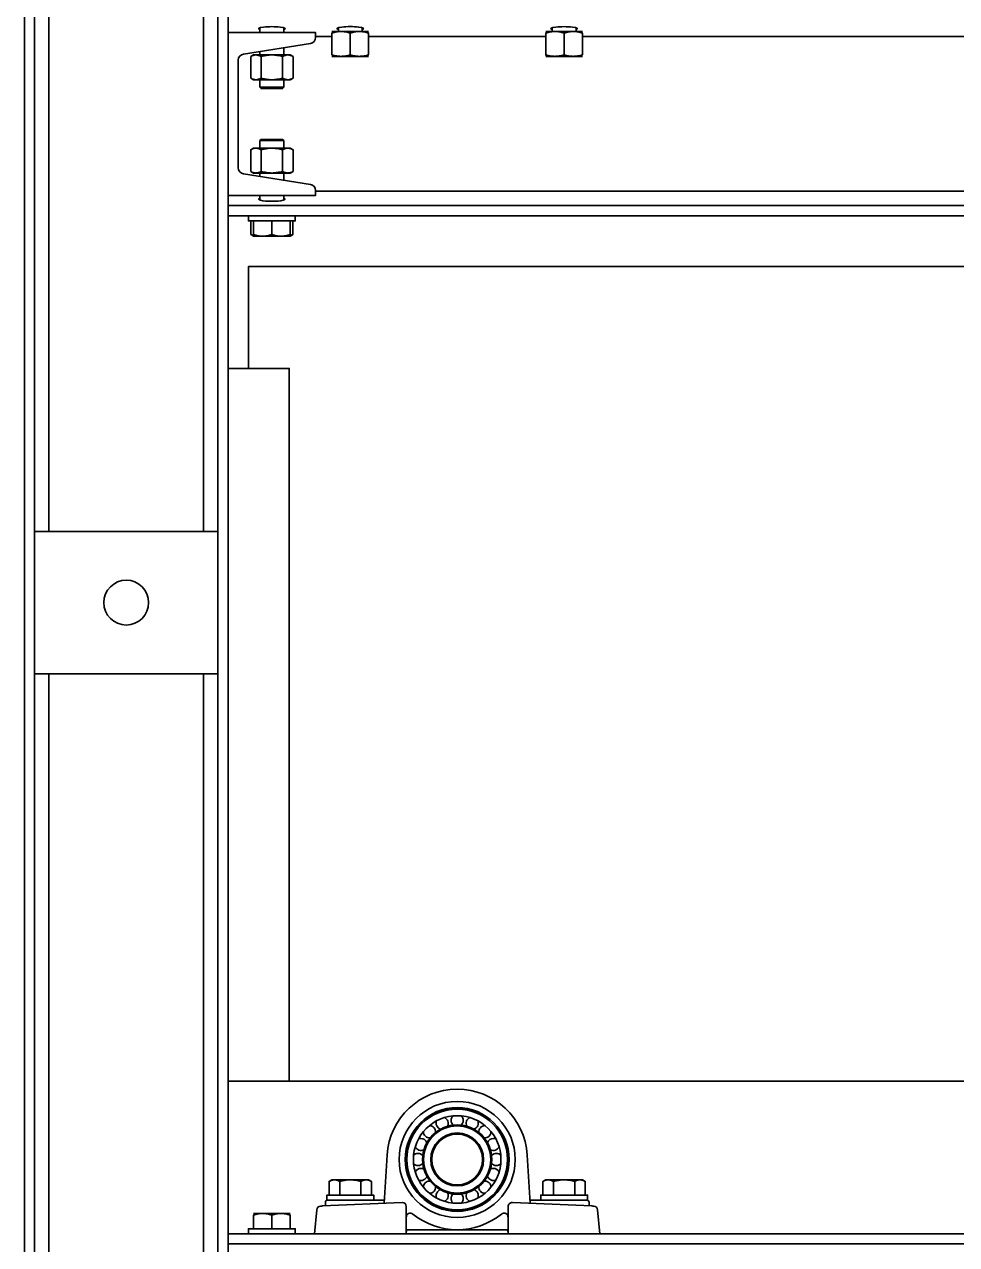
# Model space of a CAD drawing. Header units: millimetres. Extents: x -8400 to 8400, y -5940 to 5940.
# Drawn here: x -5671 to -5214, y 3335 to 3935 of the extents above; entities that cross this region are included whole.
import ezdxf

# ---------------------------------------------------------------- set-up
doc = ezdxf.new("R2010")
doc.units = ezdxf.units.MM
doc.layers.add('粗实线层', color=7, linetype='Continuous', lineweight=35)

msp = doc.modelspace()

# ---------------------------------------------------------------- linework, layer by layer
at = {"layer": '粗实线层', "linetype": 'Continuous', "lineweight": 35}
for points in [[(-5671.342, -151.23), (-5671.342, 4440.77)], [(-5666.342, -151.23), (-5666.342, 4440.77)], [(-5576.342, -151.23), (-5576.342, 4440.77)], [(-5571.342, 4440.77), (-5571.342, -151.23)], [(-5659.342, 3685.745), (-5659.342, 4215.762)], [(-5583.342, 4215.762), (-5583.342, 3685.745)], [(-5555.693, 3933.082), (-5555.693, 3930.77)], [(-5543.991, 3930.77), (-5543.991, 3933.082)], [(-5517.192, 3933.082), (-5517.192, 3931.27)], [(-5505.491, 3931.27), (-5505.491, 3933.082)], [(-5412.192, 3933.082), (-5412.192, 3931.27)], [(-5400.492, 3931.27), (-5400.492, 3933.082)], [(-5528.295, 3928.771), (-5520.339, 3928.771)], [(-5520.342, 3931.27), (-5520.205, 3931.27), (-5519.799, 3931.27), (-5519.136, 3931.27), (-5518.236, 3931.27), (-5517.127, 3931.27), (-5515.842, 3931.27), (-5515.985, 3931.27), (-5516.129, 3931.267), (-5516.201, 3931.265), (-5516.272, 3931.262), (-5516.344, 3931.26), (-5516.416, 3931.256), (-5516.702, 3931.239), (-5516.987, 3931.215), (-5517.554, 3931.147), (-5518.118, 3931.053), (-5519.236, 3930.799), (-5520.342, 3930.467), (-5520.342, 3919.874), (-5519.233, 3919.541), (-5518.115, 3919.287), (-5517.552, 3919.194), (-5516.985, 3919.126), (-5516.415, 3919.084), (-5515.842, 3919.07), (-5517.127, 3919.07), (-5518.236, 3919.07), (-5519.136, 3919.07), (-5519.799, 3919.07), (-5520.205, 3919.07), (-5520.342, 3919.07)], [(-5502.342, 3931.27), (-5502.479, 3931.27), (-5502.885, 3931.27), (-5503.548, 3931.27), (-5504.448, 3931.27), (-5505.557, 3931.27), (-5506.842, 3931.27), (-5506.269, 3931.256), (-5505.699, 3931.215), (-5505.132, 3931.147), (-5504.569, 3931.054), (-5503.451, 3930.8), (-5502.342, 3930.467), (-5502.342, 3919.874), (-5503.448, 3919.541), (-5504.566, 3919.287), (-5505.13, 3919.195), (-5505.697, 3919.126), (-5505.982, 3919.102), (-5506.268, 3919.084), (-5506.34, 3919.081), (-5506.411, 3919.078), (-5506.483, 3919.076), (-5506.555, 3919.074), (-5506.699, 3919.072), (-5506.842, 3919.07), (-5508.264, 3919.07), (-5509.779, 3919.07), (-5511.342, 3919.07), (-5512.905, 3919.07), (-5514.42, 3919.07), (-5515.842, 3919.07), (-5515.699, 3919.072), (-5515.555, 3919.074), (-5515.483, 3919.076), (-5515.412, 3919.078), (-5515.34, 3919.081), (-5515.268, 3919.084), (-5514.982, 3919.102), (-5514.697, 3919.126), (-5514.13, 3919.195), (-5513.566, 3919.287), (-5512.448, 3919.541), (-5511.342, 3919.874)], [(-5511.342, 3930.467), (-5511.342, 3919.874), (-5510.233, 3919.541), (-5509.115, 3919.287), (-5508.552, 3919.194), (-5507.985, 3919.126), (-5507.415, 3919.084), (-5506.842, 3919.07), (-5505.557, 3919.07), (-5504.448, 3919.07), (-5503.548, 3919.07), (-5502.885, 3919.07), (-5502.479, 3919.07), (-5502.342, 3919.07)], [(-5502.289, 3928.771), (-5415.305, 3928.771)], [(-5415.342, 3931.27), (-5415.205, 3931.27), (-5414.799, 3931.27), (-5414.136, 3931.27), (-5413.236, 3931.27), (-5412.127, 3931.27), (-5410.842, 3931.27), (-5409.42, 3931.27), (-5407.905, 3931.27), (-5406.342, 3931.27), (-5404.779, 3931.27), (-5403.264, 3931.27), (-5401.842, 3931.27), (-5401.985, 3931.27), (-5402.129, 3931.267), (-5402.201, 3931.265), (-5402.273, 3931.262), (-5402.344, 3931.26), (-5402.416, 3931.256), (-5402.702, 3931.239), (-5402.987, 3931.215), (-5403.554, 3931.147), (-5404.118, 3931.053), (-5405.236, 3930.799), (-5406.342, 3930.467), (-5407.451, 3930.8), (-5408.569, 3931.054), (-5409.132, 3931.147), (-5409.699, 3931.215), (-5410.269, 3931.256), (-5410.842, 3931.27), (-5410.985, 3931.27), (-5411.129, 3931.267), (-5411.201, 3931.265), (-5411.272, 3931.262), (-5411.344, 3931.26), (-5411.416, 3931.256), (-5411.702, 3931.239), (-5411.987, 3931.215), (-5412.554, 3931.147), (-5413.118, 3931.053), (-5414.236, 3930.799), (-5415.342, 3930.467), (-5415.342, 3919.874), (-5414.233, 3919.541), (-5413.115, 3919.287), (-5412.552, 3919.194), (-5411.985, 3919.126), (-5411.415, 3919.084), (-5410.842, 3919.07), (-5409.42, 3919.07), (-5407.905, 3919.07), (-5406.342, 3919.07), (-5404.779, 3919.07), (-5403.264, 3919.07), (-5401.842, 3919.07), (-5400.557, 3919.07), (-5399.448, 3919.07), (-5398.548, 3919.07), (-5397.885, 3919.07), (-5397.479, 3919.07), (-5397.342, 3919.07)], [(-5397.342, 3931.27), (-5397.479, 3931.27), (-5397.885, 3931.27), (-5398.548, 3931.27), (-5399.448, 3931.27), (-5400.557, 3931.27), (-5401.842, 3931.27), (-5401.269, 3931.256), (-5400.699, 3931.215), (-5400.132, 3931.147), (-5399.569, 3931.054), (-5398.451, 3930.8), (-5397.342, 3930.467), (-5397.342, 3919.874), (-5398.448, 3919.541), (-5399.566, 3919.287), (-5400.13, 3919.195), (-5400.697, 3919.126), (-5400.982, 3919.102), (-5401.268, 3919.084), (-5401.34, 3919.081), (-5401.412, 3919.078), (-5401.483, 3919.076), (-5401.555, 3919.074), (-5401.699, 3919.072), (-5401.842, 3919.07), (-5402.415, 3919.084), (-5402.985, 3919.126), (-5403.552, 3919.194), (-5404.115, 3919.287), (-5405.233, 3919.541), (-5406.342, 3919.874), (-5407.448, 3919.541), (-5408.566, 3919.287), (-5409.13, 3919.195), (-5409.697, 3919.126), (-5409.982, 3919.102), (-5410.268, 3919.084), (-5410.34, 3919.081), (-5410.412, 3919.078), (-5410.483, 3919.076), (-5410.555, 3919.074), (-5410.699, 3919.072), (-5410.842, 3919.07), (-5412.127, 3919.07), (-5413.236, 3919.07), (-5414.136, 3919.07), (-5414.799, 3919.07), (-5415.205, 3919.07), (-5415.342, 3919.07)], [(-5406.342, 3930.467), (-5406.342, 3919.874)], [(-5397.314, 3928.771), (-5195.32, 3928.771)], [(-5555.693, 3921.452), (-5555.693, 3919.771)], [(-5539.45, 3918.966), (-5540.842, 3919.77), (-5540.979, 3919.77), (-5541.385, 3919.77), (-5542.048, 3919.77), (-5542.948, 3919.77), (-5544.057, 3919.77), (-5545.342, 3919.77), (-5546.764, 3919.77), (-5548.279, 3919.77), (-5549.842, 3919.77), (-5549.182, 3919.756), (-5548.52, 3919.715), (-5548.437, 3919.707), (-5548.354, 3919.7), (-5548.271, 3919.692), (-5548.189, 3919.683), (-5548.024, 3919.666), (-5547.859, 3919.646), (-5547.531, 3919.602), (-5547.205, 3919.552), (-5546.557, 3919.435), (-5545.915, 3919.297), (-5545.278, 3919.14), (-5544.646, 3918.966)], [(-5539.45, 3908.375), (-5540.842, 3907.57), (-5540.979, 3907.57), (-5541.385, 3907.57), (-5542.048, 3907.57), (-5541.965, 3907.571), (-5541.882, 3907.574), (-5541.841, 3907.576), (-5541.799, 3907.578), (-5541.758, 3907.581), (-5541.716, 3907.585), (-5541.551, 3907.602), (-5541.387, 3907.626), (-5541.059, 3907.695), (-5540.734, 3907.787), (-5540.088, 3908.042), (-5539.45, 3908.375), (-5539.45, 3918.966), (-5540.09, 3919.3), (-5540.735, 3919.554), (-5541.061, 3919.647), (-5541.388, 3919.715), (-5541.717, 3919.756), (-5542.048, 3919.77), (-5542.131, 3919.769), (-5542.213, 3919.767), (-5542.255, 3919.765), (-5542.296, 3919.763), (-5542.338, 3919.76), (-5542.379, 3919.756), (-5542.544, 3919.739), (-5542.709, 3919.715), (-5543.036, 3919.646), (-5543.362, 3919.553), (-5544.007, 3919.299), (-5544.646, 3918.966), (-5544.646, 3908.375)], [(-5543.991, 3919.771), (-5543.991, 3923.3)], [(-5415.342, 3919.412), (-5415.342, 3919.543), (-5415.342, 3919.7), (-5415.342, 3919.874)], [(-5560.234, 3918.966), (-5560.234, 3908.375)], [(-5555.038, 3918.966), (-5555.038, 3908.375)], [(-5560.234, 3908.375), (-5559.594, 3908.041), (-5558.949, 3907.787), (-5558.623, 3907.694), (-5558.296, 3907.626), (-5557.967, 3907.585), (-5557.636, 3907.57)], [(-5560.234, 3908.375), (-5558.842, 3907.57)], [(-5557.636, 3907.57), (-5558.299, 3907.57), (-5558.705, 3907.57), (-5558.842, 3907.57)], [(-5555.693, 3907.57), (-5555.693, 3903.855)], [(-5543.991, 3903.855), (-5543.991, 3907.57)], [(-5555.693, 3877.686), (-5555.693, 3873.971)], [(-5543.991, 3873.971), (-5543.991, 3877.686)], [(-5555.038, 3873.166), (-5555.678, 3873.5), (-5556.324, 3873.754), (-5556.649, 3873.847), (-5556.976, 3873.914), (-5557.305, 3873.956), (-5557.636, 3873.971), (-5557.719, 3873.969), (-5557.802, 3873.967), (-5557.843, 3873.965), (-5557.885, 3873.963), (-5557.926, 3873.959), (-5557.968, 3873.956), (-5558.133, 3873.939), (-5558.297, 3873.914), (-5558.625, 3873.846), (-5558.95, 3873.753), (-5559.596, 3873.499), (-5560.234, 3873.166), (-5560.234, 3862.574), (-5559.594, 3862.241), (-5558.949, 3861.987), (-5558.623, 3861.894), (-5558.296, 3861.826), (-5557.967, 3861.785), (-5557.636, 3861.77), (-5557.553, 3861.771), (-5557.471, 3861.774), (-5557.429, 3861.776), (-5557.388, 3861.778), (-5557.346, 3861.781), (-5557.305, 3861.785), (-5557.14, 3861.802), (-5556.975, 3861.826), (-5556.648, 3861.894), (-5556.322, 3861.987), (-5555.677, 3862.242), (-5555.038, 3862.574), (-5554.401, 3862.399), (-5553.758, 3862.241), (-5553.596, 3862.204), (-5553.434, 3862.169), (-5553.272, 3862.135), (-5553.11, 3862.102), (-5552.785, 3862.041), (-5552.46, 3861.986), (-5551.808, 3861.893), (-5551.155, 3861.826), (-5550.499, 3861.784), (-5549.842, 3861.77), (-5551.405, 3861.77), (-5552.92, 3861.77), (-5554.342, 3861.77), (-5555.627, 3861.77), (-5556.736, 3861.77), (-5557.636, 3861.77), (-5558.299, 3861.77), (-5558.705, 3861.77), (-5558.842, 3861.77), (-5560.234, 3862.574)], [(-5539.45, 3873.166), (-5540.09, 3873.5), (-5540.735, 3873.754), (-5541.061, 3873.847), (-5541.388, 3873.914), (-5541.717, 3873.956), (-5542.048, 3873.971), (-5541.385, 3873.971), (-5540.979, 3873.971), (-5540.842, 3873.971), (-5539.45, 3873.166), (-5539.45, 3862.574), (-5540.088, 3862.242), (-5540.734, 3861.987), (-5541.059, 3861.894), (-5541.387, 3861.826), (-5541.551, 3861.802), (-5541.716, 3861.785), (-5541.758, 3861.781), (-5541.799, 3861.778), (-5541.841, 3861.776), (-5541.882, 3861.774), (-5541.965, 3861.771), (-5542.048, 3861.77), (-5542.948, 3861.77), (-5544.057, 3861.77), (-5545.342, 3861.77), (-5546.764, 3861.77), (-5548.279, 3861.77), (-5549.842, 3861.77), (-5549.182, 3861.785), (-5548.52, 3861.826), (-5548.437, 3861.834), (-5548.354, 3861.841), (-5548.271, 3861.849), (-5548.189, 3861.857), (-5548.024, 3861.875), (-5547.859, 3861.895), (-5547.531, 3861.939), (-5547.205, 3861.989), (-5546.557, 3862.105), (-5545.915, 3862.244), (-5545.278, 3862.401), (-5544.646, 3862.574), (-5544.646, 3873.166), (-5544.007, 3873.499), (-5543.362, 3873.753), (-5543.036, 3873.846), (-5542.709, 3873.914), (-5542.544, 3873.939), (-5542.379, 3873.956), (-5542.338, 3873.959), (-5542.296, 3873.963), (-5542.255, 3873.965), (-5542.213, 3873.967), (-5542.131, 3873.969), (-5542.048, 3873.971), (-5542.948, 3873.971), (-5544.057, 3873.971), (-5545.342, 3873.971), (-5546.764, 3873.971), (-5548.279, 3873.971), (-5549.842, 3873.971), (-5551.405, 3873.971), (-5552.92, 3873.971), (-5554.342, 3873.971), (-5555.627, 3873.971), (-5556.736, 3873.971), (-5557.636, 3873.971), (-5558.299, 3873.971), (-5558.705, 3873.971), (-5558.842, 3873.971), (-5560.234, 3873.166)], [(-5555.038, 3862.574), (-5555.038, 3873.166), (-5554.401, 3873.342), (-5553.758, 3873.5), (-5553.596, 3873.537), (-5553.434, 3873.572), (-5553.272, 3873.606), (-5553.11, 3873.639), (-5552.785, 3873.7), (-5552.46, 3873.755), (-5551.808, 3873.848), (-5551.155, 3873.915), (-5550.499, 3873.957), (-5549.842, 3873.971), (-5549.182, 3873.956), (-5548.52, 3873.914), (-5548.437, 3873.907), (-5548.354, 3873.9), (-5548.271, 3873.892), (-5548.189, 3873.883), (-5548.024, 3873.866), (-5547.859, 3873.846), (-5547.531, 3873.802), (-5547.205, 3873.752), (-5546.557, 3873.635), (-5545.915, 3873.497), (-5545.278, 3873.34), (-5544.646, 3873.166)], [(-5555.693, 3861.77), (-5555.693, 3860.089)], [(-5544.646, 3862.574), (-5544.006, 3862.241), (-5543.36, 3861.987), (-5543.035, 3861.894), (-5542.708, 3861.826), (-5542.379, 3861.785), (-5542.048, 3861.77), (-5541.385, 3861.77), (-5540.979, 3861.77), (-5540.842, 3861.77), (-5539.45, 3862.574)], [(-5543.991, 3858.241), (-5543.991, 3861.77)], [(-5555.693, 3850.771), (-5555.693, 3848.459)], [(-5543.991, 3848.459), (-5543.991, 3850.771)], [(-4654.829, 3852.77), (-5528.295, 3852.77)], [(-5571.342, 3845.77), (-1771.342, 3845.77)], [(-5571.342, 3843.204), (-5571.342, 3840.77), (-1771.342, 3840.77), (-1771.342, 3843.204)], [(-5561.342, 3840.77), (-5561.342, 3838.271), (-5561.235, 3838.271), (-5560.916, 3838.271), (-5560.39, 3838.271), (-5559.668, 3838.271), (-5558.763, 3838.271), (-5557.691, 3838.271), (-5556.474, 3838.271), (-5555.133, 3838.271), (-5553.693, 3838.271), (-5552.182, 3838.271), (-5550.627, 3838.271), (-5549.057, 3838.271), (-5547.502, 3838.271), (-5545.991, 3838.271), (-5544.551, 3838.271), (-5543.21, 3838.271), (-5541.993, 3838.271), (-5540.921, 3838.271), (-5540.016, 3838.271), (-5539.294, 3838.271), (-5538.769, 3838.271), (-5538.449, 3838.271), (-5538.342, 3838.271), (-5538.342, 3840.77)], [(-5558.842, 3830.873), (-5559.158, 3830.986), (-5559.283, 3831.041), (-5559.407, 3831.102), (-5559.469, 3831.135), (-5559.531, 3831.169), (-5559.593, 3831.204), (-5559.655, 3831.241), (-5559.902, 3831.399), (-5560.146, 3831.575), (-5560.146, 3838.271)], [(-5559.585, 3831.2), (-5558.842, 3830.77), (-5558.705, 3830.77), (-5558.299, 3830.77), (-5557.636, 3830.77), (-5556.736, 3830.77), (-5555.627, 3830.77), (-5554.342, 3830.77), (-5554.485, 3830.772), (-5554.629, 3830.774), (-5554.701, 3830.776), (-5554.773, 3830.778), (-5554.844, 3830.781), (-5554.916, 3830.785), (-5555.202, 3830.802), (-5555.487, 3830.826), (-5556.054, 3830.895), (-5556.618, 3830.987), (-5557.736, 3831.242), (-5558.842, 3831.575), (-5558.842, 3838.271)], [(-5540.842, 3838.271), (-5540.842, 3831.575), (-5541.95, 3831.241), (-5543.069, 3830.987), (-5543.632, 3830.894), (-5544.199, 3830.826), (-5544.769, 3830.785), (-5545.342, 3830.77), (-5545.485, 3830.772), (-5545.629, 3830.774), (-5545.701, 3830.776), (-5545.772, 3830.778), (-5545.844, 3830.781), (-5545.916, 3830.785), (-5546.202, 3830.802), (-5546.487, 3830.826), (-5547.054, 3830.895), (-5547.618, 3830.987), (-5548.736, 3831.242), (-5549.842, 3831.575), (-5550.951, 3831.241), (-5552.069, 3830.987), (-5552.632, 3830.894), (-5553.199, 3830.826), (-5553.769, 3830.785), (-5554.342, 3830.77), (-5552.92, 3830.77), (-5551.405, 3830.77), (-5549.842, 3830.77), (-5548.279, 3830.77), (-5546.764, 3830.77), (-5545.342, 3830.77), (-5544.057, 3830.77), (-5542.948, 3830.77), (-5542.048, 3830.77), (-5541.385, 3830.77), (-5540.979, 3830.77), (-5540.842, 3830.77), (-5540.099, 3831.2)], [(-5549.842, 3831.575), (-5549.842, 3838.271)], [(-5540.839, 3831.062), (-5539.538, 3831.575), (-5539.538, 3838.271)], [(-5560.146, 3831.575), (-5558.843, 3831.061)], [(-5540.842, 3830.873), (-5540.769, 3830.895), (-5540.643, 3830.939), (-5540.518, 3830.989), (-5540.27, 3831.106), (-5540.024, 3831.243), (-5539.78, 3831.401), (-5539.538, 3831.575)], [(-4671.333, 3815.77), (-5561.342, 3815.77), (-5561.342, 3765.771)], [(-5571.342, 3765.771), (-5541.342, 3765.771), (-5541.342, 3415.771), (-5571.342, 3415.771)], [(-5659.342, 3085.7), (-5659.342, 3615.717)], [(-5583.342, 3615.717), (-5583.342, 3085.7)], [(-5541.326, 3415.771), (-4671.333, 3415.771)], [(-5521.734, 3366.467), (-5520.342, 3367.271), (-5520.205, 3367.271), (-5519.799, 3367.271), (-5519.136, 3367.271), (-5519.467, 3367.257), (-5519.796, 3367.215), (-5520.123, 3367.147), (-5520.449, 3367.054), (-5521.094, 3366.8), (-5521.734, 3366.467), (-5521.734, 3359.77)], [(-5500.95, 3359.77), (-5500.95, 3366.467), (-5501.589, 3366.8), (-5502.234, 3367.054), (-5502.559, 3367.147), (-5502.887, 3367.215), (-5503.051, 3367.239), (-5503.216, 3367.257), (-5503.258, 3367.26), (-5503.299, 3367.263), (-5503.341, 3367.265), (-5503.382, 3367.267), (-5503.465, 3367.27), (-5503.548, 3367.271), (-5504.448, 3367.271), (-5505.557, 3367.271), (-5506.842, 3367.271), (-5508.264, 3367.271), (-5509.779, 3367.271), (-5511.342, 3367.271), (-5512.905, 3367.271), (-5514.42, 3367.271), (-5515.842, 3367.271), (-5517.127, 3367.271), (-5518.236, 3367.271), (-5519.136, 3367.271), (-5519.053, 3367.27), (-5518.971, 3367.267), (-5518.929, 3367.265), (-5518.888, 3367.263), (-5518.846, 3367.26), (-5518.805, 3367.257), (-5518.64, 3367.239), (-5518.475, 3367.215), (-5518.148, 3367.147), (-5517.822, 3367.054), (-5517.177, 3366.8), (-5516.538, 3366.467), (-5516.538, 3359.77)], [(-5516.538, 3366.467), (-5515.901, 3366.641), (-5515.258, 3366.8), (-5515.096, 3366.837), (-5514.934, 3366.872), (-5514.772, 3366.906), (-5514.61, 3366.938), (-5514.285, 3367), (-5513.96, 3367.055), (-5513.308, 3367.148), (-5512.655, 3367.216), (-5511.999, 3367.257), (-5511.342, 3367.271), (-5510.682, 3367.257), (-5510.02, 3367.215), (-5509.937, 3367.208), (-5509.854, 3367.2), (-5509.771, 3367.192), (-5509.689, 3367.183), (-5509.524, 3367.165), (-5509.359, 3367.145), (-5509.031, 3367.102), (-5508.705, 3367.052), (-5508.057, 3366.935), (-5507.415, 3366.798), (-5506.778, 3366.641), (-5506.146, 3366.467), (-5506.146, 3359.77)], [(-5506.146, 3366.467), (-5505.506, 3366.8), (-5504.86, 3367.054), (-5504.535, 3367.147), (-5504.208, 3367.215), (-5503.879, 3367.257), (-5503.548, 3367.271), (-5502.885, 3367.271), (-5502.479, 3367.271), (-5502.342, 3367.271), (-5500.95, 3366.467)], [(-5416.734, 3366.467), (-5415.342, 3367.271), (-5415.205, 3367.271), (-5414.799, 3367.271), (-5414.136, 3367.271), (-5414.467, 3367.257), (-5414.796, 3367.215), (-5415.123, 3367.147), (-5415.449, 3367.054), (-5416.094, 3366.8), (-5416.734, 3366.467), (-5416.734, 3359.77)], [(-5395.95, 3359.77), (-5395.95, 3366.467), (-5396.588, 3366.8), (-5397.234, 3367.054), (-5397.559, 3367.147), (-5397.887, 3367.215), (-5398.051, 3367.239), (-5398.216, 3367.257), (-5398.258, 3367.26), (-5398.299, 3367.263), (-5398.341, 3367.265), (-5398.382, 3367.267), (-5398.465, 3367.27), (-5398.548, 3367.271), (-5399.448, 3367.271), (-5400.557, 3367.271), (-5401.842, 3367.271), (-5403.264, 3367.271), (-5404.779, 3367.271), (-5406.342, 3367.271), (-5407.905, 3367.271), (-5409.42, 3367.271), (-5410.842, 3367.271), (-5412.127, 3367.271), (-5413.236, 3367.271), (-5414.136, 3367.271), (-5414.053, 3367.27), (-5413.971, 3367.267), (-5413.929, 3367.265), (-5413.888, 3367.263), (-5413.846, 3367.26), (-5413.805, 3367.257), (-5413.64, 3367.239), (-5413.475, 3367.215), (-5413.148, 3367.147), (-5412.822, 3367.054), (-5412.177, 3366.8), (-5411.538, 3366.467), (-5411.538, 3359.77)], [(-5411.538, 3366.467), (-5410.901, 3366.641), (-5410.258, 3366.8), (-5410.096, 3366.837), (-5409.934, 3366.872), (-5409.772, 3366.906), (-5409.61, 3366.938), (-5409.285, 3367), (-5408.96, 3367.055), (-5408.308, 3367.148), (-5407.655, 3367.216), (-5407, 3367.257), (-5406.342, 3367.271), (-5405.682, 3367.257), (-5405.02, 3367.215), (-5404.937, 3367.208), (-5404.854, 3367.2), (-5404.771, 3367.192), (-5404.689, 3367.183), (-5404.524, 3367.165), (-5404.359, 3367.145), (-5404.031, 3367.102), (-5403.705, 3367.052), (-5403.057, 3366.935), (-5402.415, 3366.798), (-5401.778, 3366.641), (-5401.146, 3366.467)], [(-5395.95, 3366.467), (-5397.342, 3367.271), (-5397.479, 3367.271), (-5397.885, 3367.271), (-5398.548, 3367.271), (-5398.879, 3367.257), (-5399.208, 3367.215), (-5399.535, 3367.147), (-5399.86, 3367.054), (-5400.506, 3366.8), (-5401.146, 3366.467), (-5401.146, 3359.77)], [(-5499.842, 3357.271), (-5499.842, 3359.77), (-5499.949, 3359.77), (-5500.268, 3359.77), (-5500.794, 3359.77), (-5501.516, 3359.77), (-5502.421, 3359.77), (-5503.493, 3359.77), (-5504.71, 3359.77), (-5506.051, 3359.77), (-5507.491, 3359.77), (-5509.002, 3359.77), (-5510.557, 3359.77), (-5512.127, 3359.77), (-5513.682, 3359.77), (-5515.193, 3359.77), (-5516.633, 3359.77), (-5517.974, 3359.77), (-5519.191, 3359.77), (-5520.263, 3359.77), (-5521.168, 3359.77), (-5521.89, 3359.77), (-5522.416, 3359.77), (-5522.735, 3359.77), (-5522.842, 3359.77), (-5522.842, 3357.271), (-5522.731, 3357.271), (-5522.4, 3357.271), (-5521.856, 3357.271), (-5521.11, 3357.271), (-5520.174, 3357.271), (-5519.069, 3357.271), (-5517.814, 3357.271), (-5516.434, 3357.271), (-5514.956, 3357.271), (-5513.409, 3357.271), (-5511.821, 3357.271), (-5510.225, 3357.271), (-5508.649, 3357.271), (-5507.126, 3357.271), (-5505.684, 3357.271), (-5504.352, 3357.271), (-5503.154, 3357.271)], [(-5494.661, 3357.271), (-5513.996, 3357.271)], [(-5494.661, 3357.271), (-5503.154, 3357.271)], [(-5461.842, 3360.538), (-5461.842, 3360.536)], [(-5461.681, 3360.509), (-5461.442, 3360.27), (-5461.337, 3360.27), (-5461.029, 3360.27), (-5460.545, 3360.27), (-5459.922, 3360.27), (-5459.212, 3360.27), (-5458.472, 3360.27), (-5457.762, 3360.27), (-5457.139, 3360.27), (-5456.655, 3360.27), (-5456.347, 3360.27), (-5456.242, 3360.27), (-5456.003, 3360.509)], [(-5455.842, 3360.536), (-5455.842, 3360.537), (-5455.842, 3360.538)], [(-5423.023, 3357.271), (-5414.53, 3357.271)], [(-5403.688, 3357.271), (-5423.023, 3357.271)], [(-5414.53, 3357.271), (-5413.332, 3357.271), (-5412, 3357.271), (-5410.558, 3357.271), (-5409.035, 3357.271), (-5407.459, 3357.271), (-5405.863, 3357.271), (-5404.275, 3357.271), (-5402.728, 3357.271), (-5401.25, 3357.271), (-5399.87, 3357.271), (-5398.615, 3357.271), (-5397.51, 3357.271), (-5396.574, 3357.271), (-5395.828, 3357.271), (-5395.284, 3357.271), (-5394.953, 3357.271), (-5394.842, 3357.271), (-5394.842, 3359.77), (-5394.949, 3359.77), (-5395.268, 3359.77), (-5395.794, 3359.77), (-5396.516, 3359.77), (-5397.421, 3359.77), (-5398.493, 3359.77), (-5399.71, 3359.77), (-5401.051, 3359.77), (-5402.491, 3359.77), (-5404.002, 3359.77), (-5405.557, 3359.77), (-5407.127, 3359.77), (-5408.682, 3359.77), (-5410.193, 3359.77), (-5411.633, 3359.77), (-5412.974, 3359.77), (-5414.191, 3359.77), (-5415.263, 3359.77), (-5416.168, 3359.77), (-5416.89, 3359.77), (-5417.416, 3359.77), (-5417.735, 3359.77), (-5417.842, 3359.77), (-5417.842, 3357.271)], [(-5558.842, 3350.77), (-5558.705, 3350.77), (-5558.299, 3350.77), (-5557.636, 3350.77), (-5556.736, 3350.77), (-5555.627, 3350.77), (-5554.342, 3350.77), (-5552.92, 3350.77), (-5551.405, 3350.77), (-5549.842, 3350.77), (-5548.279, 3350.77), (-5546.764, 3350.77), (-5545.342, 3350.77), (-5545.199, 3350.77), (-5545.055, 3350.767), (-5544.983, 3350.765), (-5544.911, 3350.762), (-5544.84, 3350.76), (-5544.768, 3350.757), (-5544.482, 3350.739), (-5544.197, 3350.715), (-5543.63, 3350.647), (-5543.066, 3350.553), (-5541.948, 3350.299), (-5540.842, 3349.967), (-5540.842, 3343.27)], [(-5558.842, 3343.27), (-5558.842, 3349.967), (-5557.733, 3350.3), (-5556.615, 3350.554), (-5556.052, 3350.647), (-5555.485, 3350.715), (-5554.915, 3350.757), (-5554.342, 3350.77), (-5554.199, 3350.77), (-5554.055, 3350.767), (-5553.983, 3350.765), (-5553.912, 3350.762), (-5553.84, 3350.76), (-5553.768, 3350.757), (-5553.482, 3350.739), (-5553.197, 3350.715), (-5552.63, 3350.647), (-5552.066, 3350.553), (-5550.948, 3350.299), (-5549.842, 3349.967), (-5548.733, 3350.3), (-5547.615, 3350.554), (-5547.052, 3350.647), (-5546.485, 3350.715), (-5545.915, 3350.757), (-5545.342, 3350.77), (-5544.057, 3350.77), (-5542.948, 3350.77), (-5542.048, 3350.77), (-5541.385, 3350.77), (-5540.979, 3350.77), (-5540.842, 3350.77)], [(-5388.842, 3340.77), (-5389.872, 3352.544)], [(-5549.842, 3349.967), (-5549.842, 3343.27)], [(-1771.342, 3338.337), (-1771.342, 3340.77), (-5571.342, 3340.77), (-5571.342, 3338.337)], [(-5538.342, 3340.77), (-5538.342, 3343.27), (-5538.449, 3343.27), (-5538.769, 3343.27), (-5539.294, 3343.27), (-5540.016, 3343.27), (-5540.921, 3343.27), (-5541.993, 3343.27), (-5543.21, 3343.27), (-5544.551, 3343.27), (-5545.991, 3343.27), (-5547.502, 3343.27), (-5549.057, 3343.27), (-5550.627, 3343.27), (-5552.182, 3343.27), (-5553.693, 3343.27), (-5555.133, 3343.27), (-5556.474, 3343.27), (-5557.691, 3343.27), (-5558.763, 3343.27), (-5559.668, 3343.27), (-5560.39, 3343.27), (-5560.916, 3343.27), (-5561.235, 3343.27), (-5561.342, 3343.27), (-5561.342, 3340.77)], [(-5571.342, 3335.771), (-1771.342, 3335.771)]]:
    msp.add_lwpolyline(points, dxfattribs=at)
msp.add_lwpolyline([(-5563.81, 3920.17, 0.3690482), (-5566.342, 3917.207), (-5566.342, 3864.334, 0.3690482), (-5563.81, 3861.371), (-5530.874, 3856.17, -0.3690637), (-5528.342, 3853.207), (-5528.342, 3850.771), (-5571.342, 3850.771), (-5571.342, 3930.77), (-5528.342, 3930.77), (-5528.342, 3928.334, -0.3690637), (-5530.874, 3925.371)], format="xyb", close=True, dxfattribs=at)
for points in [[(-5515.842, 3931.27), (-5514.42, 3931.27), (-5512.905, 3931.27), (-5511.342, 3931.27), (-5509.779, 3931.27), (-5508.264, 3931.27), (-5506.842, 3931.27), (-5506.985, 3931.27), (-5507.129, 3931.267), (-5507.201, 3931.265), (-5507.273, 3931.262), (-5507.344, 3931.26), (-5507.416, 3931.256), (-5507.702, 3931.239), (-5507.987, 3931.215), (-5508.554, 3931.147), (-5509.118, 3931.053), (-5510.236, 3930.799), (-5511.342, 3930.467), (-5512.451, 3930.8), (-5513.569, 3931.054), (-5514.132, 3931.147), (-5514.699, 3931.215), (-5515.269, 3931.256)], [(-5557.636, 3919.77), (-5556.736, 3919.77), (-5555.627, 3919.77), (-5554.342, 3919.77), (-5552.92, 3919.77), (-5551.405, 3919.77), (-5549.842, 3919.77), (-5550.499, 3919.757), (-5551.155, 3919.715), (-5551.808, 3919.648), (-5552.46, 3919.555), (-5552.785, 3919.5), (-5553.11, 3919.439), (-5553.272, 3919.406), (-5553.434, 3919.372), (-5553.596, 3919.337), (-5553.758, 3919.3), (-5554.401, 3919.142), (-5555.038, 3918.966), (-5555.678, 3919.3), (-5556.324, 3919.554), (-5556.649, 3919.647), (-5556.976, 3919.715), (-5557.305, 3919.756), (-5557.636, 3919.77), (-5558.299, 3919.77), (-5558.705, 3919.77), (-5558.842, 3919.77), (-5560.234, 3918.966), (-5559.596, 3919.299), (-5558.95, 3919.553), (-5558.625, 3919.646), (-5558.297, 3919.715), (-5558.133, 3919.739), (-5557.968, 3919.756), (-5557.926, 3919.76), (-5557.885, 3919.763), (-5557.843, 3919.765), (-5557.802, 3919.767), (-5557.719, 3919.769)], [(-5555.038, 3908.375), (-5554.401, 3908.199), (-5553.758, 3908.041), (-5553.596, 3908.004), (-5553.434, 3907.969), (-5553.272, 3907.935), (-5553.11, 3907.902), (-5552.785, 3907.841), (-5552.46, 3907.786), (-5551.808, 3907.693), (-5551.155, 3907.626), (-5550.499, 3907.584), (-5549.842, 3907.57), (-5551.405, 3907.57), (-5552.92, 3907.57), (-5554.342, 3907.57), (-5555.627, 3907.57), (-5556.736, 3907.57), (-5557.636, 3907.57), (-5557.553, 3907.571), (-5557.471, 3907.574), (-5557.429, 3907.576), (-5557.388, 3907.578), (-5557.346, 3907.581), (-5557.305, 3907.585), (-5557.14, 3907.602), (-5556.975, 3907.626), (-5556.648, 3907.695), (-5556.322, 3907.787), (-5555.677, 3908.042)], [(-5549.842, 3907.57), (-5549.182, 3907.585), (-5548.52, 3907.626), (-5548.437, 3907.634), (-5548.354, 3907.641), (-5548.271, 3907.649), (-5548.189, 3907.658), (-5548.024, 3907.675), (-5547.859, 3907.695), (-5547.531, 3907.739), (-5547.205, 3907.789), (-5546.557, 3907.906), (-5545.915, 3908.044), (-5545.278, 3908.201), (-5544.646, 3908.375), (-5544.006, 3908.041), (-5543.36, 3907.787), (-5543.035, 3907.694), (-5542.708, 3907.626), (-5542.379, 3907.585), (-5542.048, 3907.57), (-5542.948, 3907.57), (-5544.057, 3907.57), (-5545.342, 3907.57), (-5546.764, 3907.57), (-5548.279, 3907.57)], [(-5543.991, 3903.855), (-5544.104, 3903.855), (-5544.437, 3903.855), (-5544.978, 3903.855), (-5545.705, 3903.855), (-5546.592, 3903.855), (-5547.603, 3903.855), (-5548.701, 3903.855), (-5549.842, 3903.855), (-5550.983, 3903.855), (-5552.081, 3903.855), (-5553.092, 3903.855), (-5553.979, 3903.855), (-5554.706, 3903.855), (-5555.247, 3903.855), (-5555.58, 3903.855), (-5555.693, 3903.855), (-5555.107, 3903.271), (-5554.992, 3903.271), (-5554.652, 3903.271), (-5554.102, 3903.271), (-5553.365, 3903.271), (-5552.475, 3903.271), (-5551.469, 3903.271), (-5550.392, 3903.271), (-5549.292, 3903.271), (-5548.215, 3903.271), (-5547.209, 3903.271), (-5546.319, 3903.271), (-5545.582, 3903.271), (-5545.032, 3903.271), (-5544.692, 3903.271), (-5544.577, 3903.271)], [(-5555.693, 3877.686), (-5555.58, 3877.686), (-5555.247, 3877.686), (-5554.706, 3877.686), (-5553.979, 3877.686), (-5553.092, 3877.686), (-5552.081, 3877.686), (-5550.983, 3877.686), (-5549.842, 3877.686), (-5548.701, 3877.686), (-5547.603, 3877.686), (-5546.592, 3877.686), (-5545.705, 3877.686), (-5544.978, 3877.686), (-5544.437, 3877.686), (-5544.104, 3877.686), (-5543.991, 3877.686), (-5544.577, 3878.27), (-5544.692, 3878.27), (-5545.032, 3878.27), (-5545.582, 3878.27), (-5546.319, 3878.27), (-5547.209, 3878.27), (-5548.215, 3878.27), (-5549.292, 3878.27), (-5550.392, 3878.27), (-5551.469, 3878.27), (-5552.475, 3878.27), (-5553.365, 3878.27), (-5554.102, 3878.27), (-5554.652, 3878.27), (-5554.992, 3878.27), (-5555.107, 3878.27)], [(-5576.342, 3685.771), (-5666.342, 3685.771), (-5666.342, 3615.77), (-5576.342, 3615.77)]]:
    msp.add_lwpolyline(points, close=True, dxfattribs=at)
for points in [[(-5494.755, 3355.77), (-5493.275, 3379.426, -0.9393635), (-5424.409, 3379.425), (-5422.929, 3355.77)], [(-5422.929, 3355.77), (-5424.409, 3379.426, 0.9393635), (-5493.275, 3379.425), (-5494.755, 3355.77)], [(-5473.741, 3385.457, 0.3352514), (-5476.627, 3387.637, 0.1016788), (-5477.809, 3387.394)], [(-5439.875, 3387.394, 0.1016743), (-5441.057, 3387.637, 0.3352568), (-5443.943, 3385.457)], [(-5475.74, 3379.132, 0.2291871), (-5478.092, 3380.27, 0.2021873), (-5480.24, 3379.365)], [(-5437.444, 3379.365, 0.2021825), (-5439.592, 3380.27, 0.2291788), (-5441.944, 3379.132)], [(-5475.166, 3372.524, 0.127855), (-5476.627, 3372.904, 0.3067853), (-5479.413, 3371.017)], [(-5438.271, 3371.017, 0.30678), (-5441.057, 3372.904, 0.1278596), (-5442.518, 3372.524)], [(-5472.107, 3366.639, 0.0290835), (-5472.454, 3366.659, 0.4142178), (-5475.454, 3363.659)], [(-5442.23, 3363.621, 0.4142204), (-5445.23, 3366.659, 0.0290614), (-5445.577, 3366.639)], [(-5528.842, 3340.77), (-5527.812, 3352.544, -0.3759908), (-5525.909, 3354.368), (-5525.774, 3354.374), (-5525.406, 3354.391), (-5524.902, 3354.414), (-5485.932, 3356.167, -0.0105829), (-5485.842, 3356.17, -0.4142105), (-5483.842, 3354.17), (-5483.842, 3340.77)], [(-5522.57, 3357.27, 0.4142502), (-5523.57, 3356.27), (-5523.57, 3354.473)], [(-5460.826, 3360.271, 0.4142259), (-5461.092, 3356.036, 0.0184209), (-5460.937, 3355.873)], [(-5433.842, 3340.77), (-5433.842, 3354.17, -0.4276233), (-5431.752, 3356.167), (-5392.782, 3354.414), (-5392.278, 3354.391), (-5391.91, 3354.374), (-5391.775, 3354.368, -0.3760325), (-5389.872, 3352.544), (-5388.842, 3340.77)], [(-5394.114, 3354.473), (-5394.114, 3356.27, 0.4142324), (-5395.114, 3357.27)], [(-5433.842, 3348.929, 0.631336), (-5437.102, 3350.482, -0.3547124), (-5480.582, 3350.482, 0.6313531), (-5483.842, 3348.929)], [(-5433.842, 3348.929, 0.631336), (-5437.102, 3350.482, -0.3547124), (-5480.582, 3350.482, 0.6313531), (-5483.842, 3348.929)], [(-5433.842, 3341.771, 0.4141708), (-5434.842, 3342.771), (-5458.842, 3342.771), (-5482.842, 3342.771, 0.4141927), (-5483.842, 3341.771)]]:
    msp.add_lwpolyline(points, format="xyb", dxfattribs=at)
for centre, radius in [((-5621.342, 3650.77), 11), ((-5458.842, 3377.27), 28.5), ((-5458.842, 3377.27), 25.5), ((-5458.842, 3377.27), 25.341), ((-5458.842, 3377.27), 24.739), ((-5458.842, 3377.27), 21.5), ((-5458.842, 3377.27), 17), ((-5458.842, 3377.27), 16.5), ((-5458.842, 3377.27), 13), ((-5458.842, 3377.27), 12.5)]:
    msp.add_circle(centre, radius, dxfattribs=at)
for centre, radius, start, end in [((-5458.842, 3396.52), 3, 134.28739, 231.620651), ((-5458.842, 3396.52), 3, 308.362293, 45.733691), ((-5472.448, 3389.436), 4.446, 90.079119, 90.564647), ((-5472.454, 3390.882), 3, 353.359694, 90.012486), ((-5466.209, 3395.055), 3, 156.784664, 254.161441), ((-5466.209, 3395.055), 3, 330.86143, 68.234265), ((-5451.475, 3395.055), 3, 111.785503, 209.165021), ((-5451.475, 3395.055), 3, 285.8631, 23.226), ((-5445.23, 3390.882), 3, 89.998574, 186.621425), ((-5445.237, 3389.385), 4.496, 89.438065, 89.918169), ((-5472.454, 3390.882), 3, 179.287363, 276.639915), ((-5445.23, 3390.882), 3, 263.368092, 0.704324), ((-5476.627, 3384.637), 3, 201.784737, 299.142655), ((-5441.057, 3384.637), 3, 240.866453, 338.235871), ((-5478.092, 3377.271), 3, 224.285973, 321.643358), ((-5439.592, 3377.271), 3, 218.369611, 315.721499), ((-5476.627, 3369.904), 3, 246.785072, 344.141419), ((-5441.057, 3369.904), 3, 195.869466, 293.23056), ((-5473.205, 3363.659), 2.248, 180.000024, 180.962907), ((-5472.454, 3363.659), 3, 270.000596, 6.613616), ((-5466.209, 3359.486), 3, 105.867111, 203.226391), ((-5451.475, 3359.486), 3, 336.78214, 74.116919), ((-5445.23, 3363.659), 3, 173.368092, 269.984833), ((-5445.237, 3362.162), 4.496, 89.438066, 89.918168), ((-5466.209, 3359.486), 3, 291.779823, 29.119743), ((-5458.842, 3358.021), 3, 314.281678, 48.593584), ((-5451.475, 3359.486), 3, 150.866453, 248.218247)]:
    msp.add_arc(centre, radius, start, end, dxfattribs=at)
for centre, major_axis, ratio, start_param, end_param in [((-5549.842, 3932.638), (-6.491, 0), 0.15657, 2.6908502, 6.7339892), ((-5511.342, 3932.638), (-6.524, 0), 0.1565672, 2.6907912, 6.7339624), ((-5406.342, 3932.638), (-6.504, 0), 0.1565675, 2.690813, 6.7339817), ((-5549.849, 3848.902), (-6.483, 0), 0.1567111, 5.8320537, 7.8551327), ((-5549.833, 3848.902), (6.505, 0), 0.1567171, 4.711007, 6.7344053)]:
    msp.add_ellipse(centre, major_axis=major_axis, ratio=ratio, start_param=start_param, end_param=end_param, dxfattribs=at)

doc.saveas('drawing.dxf')
